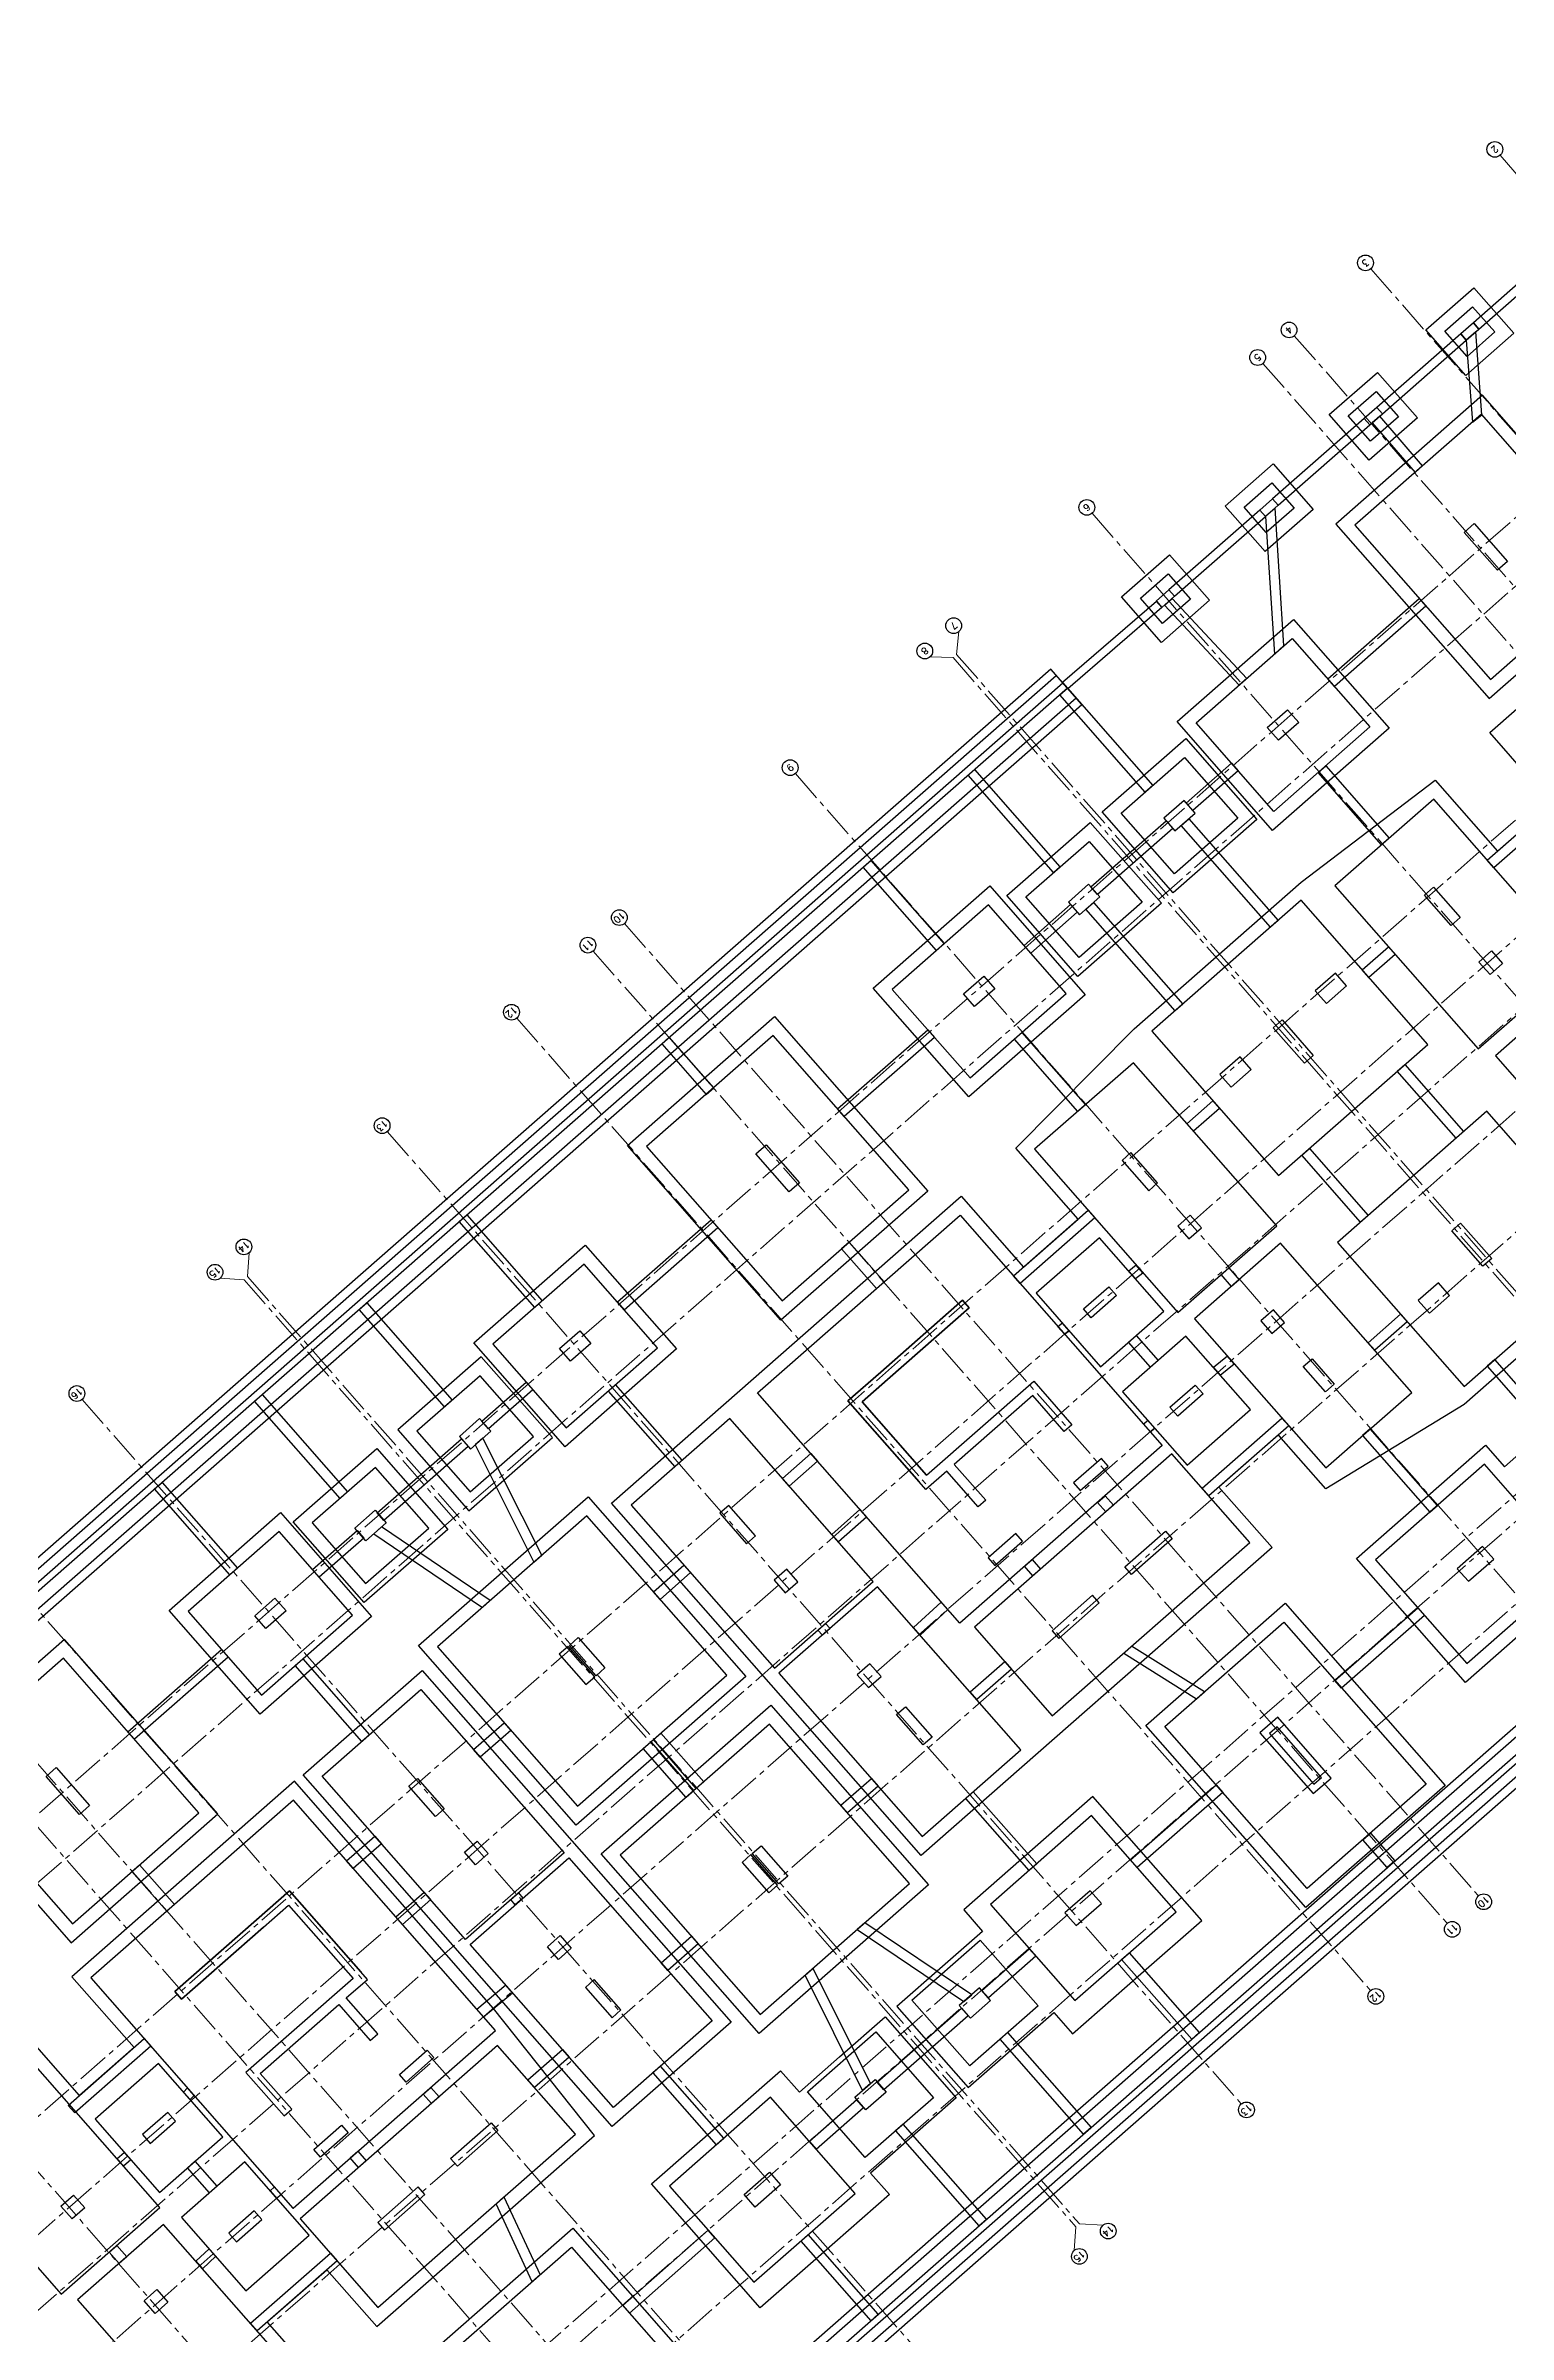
# Model space of a CAD drawing. Header units: metres. Extents: x 375832 to 375947, y 3316002 to 3316108.
# Drawn here: x 375870.2 to 375913.6, y 3316039.1 to 3316107.1 of the extents above; entities that cross this region are included whole.
import ezdxf
from ezdxf.enums import TextEntityAlignment as Align

# ---------------------------------------------------------------- set-up
doc = ezdxf.new("R2010")
doc.units = ezdxf.units.M
doc.linetypes.add('CENTER2', pattern=[28.575, 19.05, -3.175, 3.175, -3.175])
for name, color, linetype in [('Column', 4, 'Continuous'), ('PCFooting', 7, 'Continuous'), ('RCFooting', 5, 'Continuous'), ('S-GRID-CIRC', 3, 'Continuous'), ('S-GRID-CIRC-TEXT', 3, 'Continuous'), ('Semelle', 21, 'Continuous'), ('ShearWall', 15, 'Continuous'), ('Wall', 1, 'Continuous')]:
    doc.layers.add(name, color=color, linetype=linetype)
doc.layers.add('S-COLS-GRID', color=1, linetype='CENTER2', lineweight=0)
doc.styles.add('S-ROMANS', font='romans.shx', dxfattribs={"width": 0.75})

# ---------------------------------------------------------------- blocks, each defined once
blk = doc.blocks.new('S-GRID-CIRC')
at = {"layer": 'S-GRID-CIRC'}
blk.add_circle((0, 0), 0.35, dxfattribs=at)
at = {"layer": 'S-GRID-CIRC-TEXT', "color": 3, "style": 'S-ROMANS', "flags": 8}
blk.add_attdef('GRID-CIRC', text='', height=0.3, dxfattribs=at).set_placement((0, 0), align=Align.MIDDLE)

msp = doc.modelspace()

# ---------------------------------------------------------------- linework, layer by layer
at = {"layer": 'Column'}
for points in [[(375912.199, 3316098.543), (375912.364, 3316098.356), (375912.739, 3316098.685), (375912.575, 3316098.873)], [(375909.333, 3316096.028), (375909.498, 3316095.84), (375909.874, 3316096.17), (375909.709, 3316096.358)], [(375906.238, 3316093.311), (375906.403, 3316093.123), (375906.779, 3316093.453), (375906.614, 3316093.641)], [(375912.3, 3316092.65), (375912.6, 3316092.913), (375913.59, 3316091.786), (375913.289, 3316091.522)], [(375903.16, 3316090.609), (375903.325, 3316090.421), (375903.701, 3316090.751), (375903.536, 3316090.939)], [(375906.456, 3316086.855), (375907.057, 3316087.382), (375907.387, 3316087.006), (375906.786, 3316086.479)], [(375903.983, 3316084.684), (375903.382, 3316084.156), (375903.712, 3316083.78), (375904.313, 3316084.308)], [(375901.15, 3316082.197), (375900.549, 3316081.669), (375900.879, 3316081.293), (375901.48, 3316081.821)], [(375897.437, 3316078.938), (375898.038, 3316079.465), (375898.368, 3316079.09), (375897.767, 3316078.562)], [(375908.483, 3316079.558), (375907.881, 3316079.031), (375908.211, 3316078.655), (375908.812, 3316079.183)], [(375905.649, 3316077.071), (375905.048, 3316076.544), (375905.378, 3316076.168), (375905.979, 3316076.696)], [(375891.272, 3316074.191), (375891.573, 3316074.455), (375892.562, 3316073.328), (375892.262, 3316073.064)], [(375911.54, 3316070.36), (375910.939, 3316069.833), (375911.269, 3316069.457), (375911.87, 3316069.985)], [(375885.439, 3316068.406), (375886.041, 3316068.933), (375886.371, 3316068.558), (375885.769, 3316068.03)], [(375883.068, 3316066.324), (375882.467, 3316065.797), (375882.797, 3316065.421), (375883.398, 3316065.949)], [(375879.363, 3316063.072), (375879.965, 3316063.6), (375880.294, 3316063.224), (375879.693, 3316062.696)], [(375912.097, 3316061.866), (375912.427, 3316061.491), (375913.179, 3316062.15), (375912.849, 3316062.526)], [(375876.391, 3316060.463), (375876.992, 3316060.991), (375877.322, 3316060.615), (375876.721, 3316060.087)], [(375870.199, 3316055.693), (375870.5, 3316055.957), (375871.49, 3316054.829), (375871.189, 3316054.566)], [(375900.449, 3316051.641), (375900.778, 3316051.265), (375901.53, 3316051.925), (375901.2, 3316052.301)], [(375897.912, 3316049.415), (375897.311, 3316048.887), (375897.64, 3316048.511), (375898.242, 3316049.039)], [(375894.207, 3316046.163), (375894.808, 3316046.69), (375895.138, 3316046.315), (375894.537, 3316045.787)], [(375891.671, 3316043.936), (375892.001, 3316043.56), (375891.249, 3316042.9), (375890.919, 3316043.276)]]:
    msp.add_lwpolyline(points, close=True, dxfattribs=at)
at = {"layer": 'Column', "linetype": 'Continuous'}
for points in [[(375911.123, 3316081.876), (375911.386, 3316082.107), (375912.178, 3316081.205), (375911.915, 3316080.975)], [(375912.738, 3316079.887), (375913.114, 3316080.217), (375913.443, 3316079.842), (375913.068, 3316079.512)], [(375906.634, 3316077.936), (375906.897, 3316078.167), (375907.82, 3316077.114), (375907.557, 3316076.883)], [(375902.406, 3316074.225), (375902.143, 3316073.994), (375902.935, 3316073.092), (375903.198, 3316073.323)], [(375904.17, 3316072.367), (375903.795, 3316072.037), (375904.125, 3316071.661), (375904.5, 3316071.991)], [(375911.931, 3316071.901), (375912.194, 3316072.132), (375913.118, 3316071.08), (375912.855, 3316070.849)], [(375901.229, 3316069.319), (375900.999, 3316069.582), (375901.75, 3316070.242), (375901.981, 3316069.979)], [(375906.592, 3316068.851), (375906.968, 3316069.18), (375906.638, 3316069.556), (375906.262, 3316069.226)], [(375908.443, 3316067.348), (375908.18, 3316067.117), (375907.52, 3316067.869), (375907.783, 3316068.1)], [(375903.796, 3316066.396), (375903.565, 3316066.659), (375904.316, 3316067.319), (375904.547, 3316067.056)], [(375900.903, 3316064.189), (375901.73, 3316064.915), (375901.532, 3316065.14), (375900.705, 3316064.415)], [(375890.465, 3316063.742), (375890.202, 3316063.511), (375890.993, 3316062.609), (375891.256, 3316062.84)], [(375898.164, 3316062.184), (375898.361, 3316061.958), (375899.188, 3316062.684), (375898.99, 3316062.909)], [(375892.191, 3316061.851), (375891.815, 3316061.521), (375892.145, 3316061.146), (375892.521, 3316061.475)], [(375885.696, 3316059.556), (375885.433, 3316059.325), (375886.225, 3316058.424), (375886.488, 3316058.654)], [(375885.734, 3316059.589), (375885.997, 3316059.82), (375886.789, 3316058.918), (375886.526, 3316058.687)], [(375894.613, 3316058.335), (375894.988, 3316058.665), (375894.658, 3316059.04), (375894.283, 3316058.711)], [(375896.501, 3316056.866), (375896.238, 3316056.635), (375895.446, 3316057.537), (375895.709, 3316057.767)], [(375880.965, 3316055.403), (375881.229, 3316055.634), (375882.02, 3316054.732), (375881.757, 3316054.502)], [(375882.617, 3316053.447), (375882.993, 3316053.776), (375883.322, 3316053.401), (375882.947, 3316053.071)], [(375891.126, 3316053.371), (375890.863, 3316053.14), (375891.654, 3316052.238), (375891.917, 3316052.469)], [(375891.163, 3316053.404), (375891.426, 3316053.635), (375892.218, 3316052.733), (375891.955, 3316052.502)], [(375885.79, 3316050.59), (375885.414, 3316050.26), (375885.084, 3316050.636), (375885.46, 3316050.966)], [(375887.002, 3316048.527), (375887.265, 3316048.758), (375886.473, 3316049.66), (375886.21, 3316049.429)], [(375881.513, 3316047.568), (375881.711, 3316047.342), (375880.884, 3316046.616), (375880.686, 3316046.842)], [(375874.04, 3316045.452), (375873.809, 3316045.715), (375873.058, 3316045.056), (375873.289, 3316044.792)], [(375879.169, 3316045.111), (375878.343, 3316044.385), (375878.145, 3316044.611), (375878.972, 3316045.337)], [(375870.637, 3316042.931), (375871.013, 3316043.261), (375871.343, 3316042.885), (375870.967, 3316042.555)], [(375876.606, 3316042.529), (375876.376, 3316042.792), (375875.624, 3316042.132), (375875.855, 3316041.869)], [(375873.81, 3316040.074), (375873.435, 3316039.744), (375873.105, 3316040.12), (375873.48, 3316040.45)]]:
    msp.add_lwpolyline(points, close=True, dxfattribs=at)
at = {"layer": 'PCFooting'}
for points in [[(375913.777, 3316098.565), (375912.349, 3316097.311), (375911.161, 3316098.664), (375912.589, 3316099.918)], [(375910.911, 3316096.049), (375909.484, 3316094.796), (375908.296, 3316096.149), (375909.724, 3316097.402)], [(375913.041, 3316087.712), (375917.4, 3316091.538), (375912.848, 3316096.724), (375908.49, 3316092.897)], [(375907.816, 3316093.332), (375906.388, 3316092.079), (375905.201, 3316093.431), (375906.628, 3316094.685)], [(375904.738, 3316090.631), (375903.31, 3316089.377), (375902.123, 3316090.73), (375903.551, 3316091.983)], [(375910.069, 3316086.832), (375906.612, 3316083.797), (375903.775, 3316087.029), (375907.232, 3316090.064)], [(375906.143, 3316084.118), (375903.663, 3316081.941), (375901.552, 3316084.346), (375904.032, 3316086.523)], [(375903.31, 3316081.631), (375900.83, 3316079.454), (375898.719, 3316081.859), (375901.199, 3316084.036)], [(375901.05, 3316078.915), (375897.593, 3316075.88), (375894.756, 3316079.112), (375898.213, 3316082.147)], [(375896.373, 3316073.08), (375892.014, 3316069.253), (375887.462, 3316074.439), (375891.821, 3316078.265)], [(375888.911, 3316068.392), (375885.604, 3316065.49), (375882.899, 3316068.571), (375886.206, 3316071.474)], [(375883.117, 3316068.163), (375880.637, 3316065.986), (375882.748, 3316063.582), (375885.228, 3316065.759)], [(375914.141, 3316060.068), (375912.338, 3316058.485), (375909.105, 3316062.167), (375912.938, 3316065.532), (375913.498, 3316064.894), (375914.69, 3316065.939), (375916.042, 3316067.127), (375918.153, 3316064.722), (375915.609, 3316062.489), (375916.171, 3316061.849)], [(375882.124, 3316063.034), (375879.644, 3316060.857), (375877.533, 3316063.262), (375880.013, 3316065.439)], [(375879.862, 3316060.45), (375876.556, 3316057.547), (375873.851, 3316060.628), (375877.158, 3316063.531)], [(375890.97, 3316058.664), (375885.935, 3316054.244), (375881.251, 3316059.58), (375886.287, 3316064)], [(375911.735, 3316055.428), (375907.601, 3316051.8), (375902.851, 3316057.211), (375906.985, 3316060.839)], [(375870.941, 3316050.755), (375875.3, 3316054.582), (375870.748, 3316059.767), (375866.389, 3316055.941)], [(375890.534, 3316048.394), (375887.002, 3316045.294), (375877.832, 3316055.74), (375881.364, 3316058.84)], [(375896.4, 3316052.479), (375891.365, 3316048.059), (375886.681, 3316053.395), (375891.716, 3316057.815)], [(375902.704, 3316049.829), (375904.508, 3316051.412), (375901.276, 3316055.095), (375897.443, 3316051.73), (375898.003, 3316051.092), (375896.812, 3316050.046), (375895.459, 3316048.859), (375897.57, 3316046.454), (375900.114, 3316048.687), (375900.675, 3316048.048)], [(375893.205, 3316041.49), (375891.402, 3316039.907), (375888.169, 3316043.59), (375892.002, 3316046.954), (375892.562, 3316046.316), (375893.753, 3316047.361), (375895.106, 3316048.549), (375897.217, 3316046.144), (375894.673, 3316043.911), (375895.234, 3316043.272)], [(375890.587, 3316036.864), (375886.453, 3316033.236), (375881.703, 3316038.647), (375885.837, 3316042.275)]]:
    msp.add_lwpolyline(points, close=True, dxfattribs=at)
for points in [[(375917.26, 3316071.098), (375912.299, 3316066.744), (375908.195, 3316064.236), (375906.872, 3316065.743), (375906.786, 3316065.842), (375905.019, 3316064.291), (375906.596, 3316062.494), (375896.175, 3316053.346), (375886.987, 3316063.813), (375897.371, 3316072.928), (375899.217, 3316070.826), (375900.837, 3316072.249), (375898.986, 3316074.358), (375902.5, 3316077.9), (375907.46, 3316082.254), (375911.435, 3316085.286), (375913.287, 3316083.177), (375914.908, 3316084.6), (375913.062, 3316086.702), (375923.491, 3316095.855)], [(375859.846, 3316006.415), (375855.036, 3316002.193), (375853.486, 3316003.959), (375856.529, 3316006.631), (375856.397, 3316006.781), (375945.248, 3316084.775), (375942.18, 3316088.27), (375943.232, 3316089.194), (375947.223, 3316084.647), (375859.087, 3316007.279), (375859.846, 3316006.415)], [(375900.024, 3316088.588), (375835.464, 3316031.917), (375835.332, 3316032.067), (375831.649, 3316028.835), (375832.804, 3316027.519), (375836.486, 3316030.752), (375836.387, 3316030.865), (375900.947, 3316087.536), (375900.024, 3316088.588)], [(375870.161, 3316029.755), (375875.197, 3316034.175), (375874.624, 3316034.827), (375878.144, 3316037.917), (375876.764, 3316039.489), (375878.535, 3316041.043), (375880.014, 3316039.359), (375886.477, 3316045.032), (375883.485, 3316048.797), (375877.575, 3316055.551), (375870.962, 3316049.745), (375872.807, 3316047.643), (375871.186, 3316046.22), (375869.359, 3316048.302)]]:
    msp.add_lwpolyline(points, dxfattribs=at)
at = {"layer": 'RCFooting'}
for points in [[(375913.212, 3316098.602), (375912.386, 3316097.876), (375911.726, 3316098.627), (375912.553, 3316099.353)], [(375910.347, 3316096.086), (375909.52, 3316095.361), (375908.861, 3316096.112), (375909.687, 3316096.838)], [(375907.251, 3316093.369), (375906.425, 3316092.643), (375905.765, 3316093.395), (375906.592, 3316094.12)], [(375904.174, 3316090.667), (375903.347, 3316089.942), (375902.687, 3316090.693), (375903.514, 3316091.419)], [(375909.504, 3316086.869), (375906.648, 3316084.362), (375904.339, 3316086.992), (375907.195, 3316089.499)], [(375905.579, 3316084.155), (375903.7, 3316082.506), (375902.117, 3316084.309), (375903.995, 3316085.959)], [(375902.745, 3316081.668), (375900.867, 3316080.019), (375899.283, 3316081.822), (375901.162, 3316083.471)], [(375907.461, 3316081.722), (375903.027, 3316077.83), (375906.787, 3316073.546), (375911.221, 3316077.439)], [(375898.176, 3316081.582), (375895.32, 3316079.075), (375897.629, 3316076.445), (375900.485, 3316078.952)], [(375912.972, 3316075.452), (375908.538, 3316071.56), (375912.299, 3316067.276), (375916.733, 3316071.168)], [(375901.473, 3316071.695), (375899.594, 3316070.046), (375901.507, 3316067.866), (375903.386, 3316069.516)], [(375886.169, 3316070.909), (375883.464, 3316068.534), (375885.641, 3316066.054), (375888.346, 3316068.429)], [(375904.039, 3316068.772), (375902.16, 3316067.122), (375904.073, 3316064.943), (375905.952, 3316066.592)], [(375883.081, 3316067.599), (375881.202, 3316065.95), (375882.785, 3316064.146), (375884.664, 3316065.795)], [(375879.977, 3316064.874), (375878.098, 3316063.225), (375879.681, 3316061.421), (375881.56, 3316063.071)], [(375903.624, 3316065.274), (375897.762, 3316060.128), (375900.071, 3316057.498), (375905.933, 3316062.644)], [(375877.121, 3316062.966), (375874.415, 3316060.591), (375876.592, 3316058.111), (375879.298, 3316060.486)], [(375870.711, 3316059.203), (375866.954, 3316055.904), (375870.978, 3316051.32), (375874.735, 3316054.618)], [(375899.648, 3316048.877), (375897.619, 3316047.096), (375895.904, 3316049.05), (375897.933, 3316050.831)], [(375883.603, 3316047.699), (375877.741, 3316042.554), (375880.05, 3316039.923), (375885.912, 3316045.069)], [(375896.545, 3316046.152), (375894.515, 3316044.371), (375892.8, 3316046.325), (375894.829, 3316048.106)], [(375873.532, 3316047.168), (375871.653, 3316045.519), (375873.566, 3316043.339), (375875.445, 3316044.989)], [(375876.098, 3316044.245), (375874.219, 3316042.595), (375876.132, 3316040.416), (375878.011, 3316042.065)]]:
    msp.add_lwpolyline(points, close=True, dxfattribs=at)
at = {"layer": 'RCFooting', "ltscale": 20}
for points in [[(375912.812, 3316096.159), (375909.054, 3316092.861), (375913.078, 3316088.276), (375916.836, 3316091.575)], [(375911.396, 3316084.724), (375908.465, 3316082.152), (375912.721, 3316077.304), (375915.651, 3316079.877)], [(375915.788, 3316079.344), (375913.232, 3316077.101), (375917.125, 3316072.667), (375919.68, 3316074.91)], [(375891.784, 3316077.701), (375888.026, 3316074.402), (375892.051, 3316069.818), (375895.808, 3316073.116)], [(375902.479, 3316076.897), (375899.548, 3316074.324), (375903.803, 3316069.476), (375906.734, 3316072.049)], [(375903.338, 3316065.525), (375897.326, 3316060.247), (375891.322, 3316067.086), (375897.335, 3316072.364), (375901.034, 3316068.15)], [(375906.852, 3316071.534), (375904.297, 3316069.291), (375908.189, 3316064.857), (375910.745, 3316067.1)], [(375890.501, 3316066.328), (375887.57, 3316063.756), (375891.825, 3316058.908), (375894.756, 3316061.481)], [(375912.901, 3316064.967), (375909.67, 3316062.131), (375912.375, 3316059.049), (375915.606, 3316061.886)], [(375886.25, 3316063.435), (375881.816, 3316059.543), (375885.972, 3316054.808), (375890.406, 3316058.701)], [(375894.887, 3316061.331), (375891.956, 3316058.758), (375896.211, 3316053.91), (375899.142, 3316056.483)], [(375911.17, 3316055.465), (375907.638, 3316052.364), (375903.416, 3316057.174), (375906.948, 3316060.275)], [(375878.396, 3316055.703), (375881.327, 3316058.276), (375885.582, 3316053.428), (375882.651, 3316050.855)], [(375891.679, 3316057.25), (375887.245, 3316053.358), (375891.401, 3316048.623), (375895.835, 3316052.516)], [(375901.239, 3316054.53), (375898.233, 3316051.892), (375900.74, 3316049.036), (375903.746, 3316051.675)], [(375882.784, 3316050.706), (375885.715, 3316053.279), (375889.97, 3316048.431), (375887.039, 3316045.858)], [(375869.322, 3316047.738), (375866.392, 3316045.165), (375870.647, 3316040.317), (375873.578, 3316042.89)], [(375891.71, 3316046.165), (375888.703, 3316043.526), (375891.21, 3316040.671), (375894.216, 3316043.309)], [(375873.687, 3316042.388), (375871.132, 3316040.145), (375875.024, 3316035.711), (375877.579, 3316037.954)], [(375890.022, 3316036.901), (375886.49, 3316033.8), (375882.268, 3316038.61), (375885.8, 3316041.71)]]:
    msp.add_lwpolyline(points, close=True, dxfattribs=at)
for points in [[(375853.65, 3316003.771), (375856.882, 3316006.608), (375856.75, 3316006.758), (375945.6, 3316084.752), (375942.368, 3316088.435), (375943.044, 3316089.029), (375946.87, 3316084.67), (375858.734, 3316007.302), (375859.493, 3316006.438), (375854.871, 3316002.381), (375853.65, 3316003.771)], [(375831.814, 3316028.647), (375835.497, 3316031.879), (375835.628, 3316031.729), (375900.189, 3316088.4), (375900.783, 3316087.724), (375836.222, 3316031.053), (375836.321, 3316030.94), (375832.639, 3316027.707), (375831.814, 3316028.647)]]:
    msp.add_lwpolyline(points, dxfattribs=at)
msp.add_lwpolyline([(375877.533, 3316042.873), (375883.542, 3316048.147), (375877.539, 3316054.986), (375871.526, 3316049.709), (375877.526, 3316042.874, 0.414214)], format="xyb", close=True, dxfattribs=at)
at = {"layer": 'S-COLS-GRID', "lineweight": 0, "ltscale": 0.05}
for p, q in [((375834.566, 3316023.508), (375929.796, 3316107.104)), ((375835.575, 3316022.358), (375930.806, 3316105.954)), ((375913.366, 3316103.85), (375938.721, 3316074.966)), ((375839.019, 3316018.436), (375934.249, 3316102.031)), ((375840.761, 3316016.452), (375935.991, 3316100.047)), ((375909.525, 3316100.479), (375934.88, 3316071.595)), ((375841.876, 3316015.181), (375937.106, 3316098.777)), ((375907.256, 3316098.487), (375932.611, 3316069.603)), ((375906.324, 3316097.669), (375931.679, 3316068.785)), ((375843.307, 3316013.551), (375938.537, 3316097.146)), ((375845.095, 3316011.514), (375940.325, 3316095.109)), ((375901.251, 3316093.216), (375926.606, 3316064.332)), ((375849.33, 3316007.447), (375943.809, 3316090.383)), ((375849.35, 3316006.667), (375944.58, 3316090.262)), ((375945.801, 3316088.872), (375850.57, 3316005.276)), ((375897.124, 3316088.928), (375921.82, 3316060.795)), ((375897.229, 3316089.02), (375921.925, 3316060.888)), ((375892.443, 3316085.484), (375917.798, 3316056.6)), ((375887.37, 3316081.031), (375912.725, 3316052.147)), ((375886.438, 3316080.213), (375911.793, 3316051.329)), ((375884.169, 3316078.221), (375909.524, 3316049.337)), ((375880.328, 3316074.85), (375905.684, 3316045.965)), ((375876.074, 3316070.45), (375900.769, 3316042.317)), ((375876.179, 3316070.542), (375900.875, 3316042.409)), ((375871.265, 3316066.894), (375896.62, 3316038.009)), ((375867.425, 3316063.522), (375892.78, 3316034.638)), ((375865.155, 3316061.53), (375890.51, 3316032.646)), ((375864.223, 3316060.712), (375889.578, 3316031.828)), ((375859.151, 3316056.259), (375884.506, 3316027.375))]:
    msp.add_line(p, q, dxfattribs=at)
at = {"layer": 'S-GRID-CIRC', "lineweight": 0, "ltscale": 0.05}
for p, q in [((375897.229, 3316089.02), (375897.297, 3316089.702)), ((375897.124, 3316088.928), (375896.44, 3316088.949)), ((375876.179, 3316070.542), (375876.224, 3316071.249)), ((375876.074, 3316070.45), (375875.367, 3316070.497)), ((375900.769, 3316042.317), (375900.722, 3316041.613)), ((375900.875, 3316042.409), (375901.579, 3316042.365))]:
    msp.add_line(p, q, dxfattribs=at)
at = {"layer": 'Semelle'}
for points in [[(375912.739, 3316098.685), (375915.229, 3316100.871), (375915.064, 3316101.059), (375912.575, 3316098.873)], [(375909.874, 3316096.17), (375912.364, 3316098.356), (375912.199, 3316098.543), (375909.709, 3316096.358)], [(375912.646, 3316098.603), (375912.364, 3316098.356), (375912.545, 3316095.925), (375912.829, 3316096.139)], [(375906.779, 3316093.453), (375909.498, 3316095.84), (375909.333, 3316096.028), (375906.614, 3316093.641)], [(375909.798, 3316096.103), (375909.573, 3316095.905), (375910.842, 3316094.431), (375911.068, 3316094.628)], [(375903.701, 3316090.751), (375906.403, 3316093.123), (375906.238, 3316093.311), (375903.536, 3316090.939)], [(375906.687, 3316093.373), (375906.403, 3316093.123), (375906.665, 3316089.034), (375906.95, 3316089.284)], [(375903.325, 3316090.421), (375900.535, 3316088.006), (375900.372, 3316088.195), (375903.161, 3316090.61)], [(375903.629, 3316090.688), (375905.844, 3316088.313), (375905.616, 3316088.113), (375903.403, 3316090.49)], [(375911.165, 3316090.456), (375908.449, 3316088.071), (375908.251, 3316088.297), (375910.967, 3316090.681)], [(375903.056, 3316085.134), (375902.831, 3316084.936), (375900.293, 3316087.827), (375900.519, 3316088.024)], [(375905.593, 3316085.564), (375904.247, 3316084.383), (375904.049, 3316084.609), (375905.395, 3316085.79)], [(375900.298, 3316082.713), (375900.11, 3316082.548), (375897.573, 3316085.438), (375897.76, 3316085.603)], [(375910.076, 3316083.565), (375909.85, 3316083.367), (375907.963, 3316085.516), (375908.189, 3316085.714)], [(375915.406, 3316084.638), (375913.184, 3316082.688), (375912.986, 3316082.913), (375915.208, 3316084.864)], [(375903.646, 3316083.856), (375901.414, 3316081.896), (375901.216, 3316082.122), (375903.448, 3316084.081)], [(375903.9, 3316083.945), (375904.125, 3316084.143), (375906.777, 3316081.122), (375906.552, 3316080.924)], [(375896.861, 3316080.428), (375896.636, 3316080.23), (375894.461, 3316082.707), (375894.686, 3316082.905)], [(375900.813, 3316081.368), (375899.43, 3316080.154), (375899.232, 3316080.38), (375900.615, 3316081.594)], [(375901.067, 3316081.458), (375901.292, 3316081.656), (375903.944, 3316078.635), (375903.719, 3316078.437)], [(375910.253, 3316080.115), (375909.473, 3316079.43), (375909.275, 3316079.656), (375910.055, 3316080.34)], [(375889.792, 3316075.952), (375890.018, 3316076.15), (375888.701, 3316077.651), (375888.475, 3316077.453)], [(375896.574, 3316077.647), (375893.895, 3316075.296), (375893.697, 3316075.521), (375896.376, 3316077.873)], [(375901.057, 3316075.648), (375900.831, 3316075.45), (375898.945, 3316077.599), (375899.17, 3316077.797)], [(375912.285, 3316074.848), (375912.059, 3316074.65), (375910.312, 3316076.64), (375910.538, 3316076.838)], [(375905.039, 3316075.538), (375904.267, 3316074.86), (375904.069, 3316075.085), (375904.841, 3316075.763)], [(375909.451, 3316072.361), (375909.226, 3316072.163), (375907.479, 3316074.153), (375907.704, 3316074.351)], [(375884.929, 3316069.821), (375884.704, 3316069.623), (375882.463, 3316072.175), (375882.689, 3316072.373)], [(375887.357, 3316069.556), (375890.137, 3316071.997), (375889.939, 3316072.223), (375887.159, 3316069.782)], [(375901.336, 3316072.287), (375899.114, 3316070.337), (375898.916, 3316070.562), (375901.138, 3316072.513)], [(375894.854, 3316070.186), (375895.08, 3316070.384), (375894.042, 3316071.566), (375893.817, 3316071.368)], [(375902.567, 3316070.885), (375902.341, 3316070.706), (375902.539, 3316070.481), (375902.765, 3316070.659)], [(375905.619, 3316070.451), (375905.393, 3316070.253), (375905.086, 3316070.603), (375905.312, 3316070.801)], [(375882.254, 3316066.873), (375882.029, 3316066.675), (375879.491, 3316069.566), (375879.716, 3316069.764)], [(375900.373, 3316069.159), (375900.24, 3316069.054), (375900.438, 3316068.828), (375900.571, 3316068.933)], [(375903.212, 3316068.046), (375902.987, 3316067.848), (375902.334, 3316068.592), (375902.559, 3316068.79)], [(375910.61, 3316069.199), (375909.645, 3316068.352), (375909.447, 3316068.578), (375910.412, 3316069.425)], [(375905.272, 3316068.18), (375904.855, 3316067.842), (375905.053, 3316067.616), (375905.47, 3316067.955)], [(375884.651, 3316067.181), (375883.332, 3316066.024), (375883.134, 3316066.249), (375884.453, 3316067.407)], [(375915.58, 3316064.925), (375915.806, 3316065.123), (375913.212, 3316068.077), (375912.986, 3316067.88)], [(375879.15, 3316064.149), (375878.925, 3316063.951), (375876.387, 3316066.842), (375876.612, 3316067.04)], [(375888.86, 3316064.888), (375889.085, 3316065.086), (375887.106, 3316067.341), (375886.881, 3316067.143)], [(375902.914, 3316066.264), (375902.783, 3316066.157), (375902.981, 3316065.932), (375903.112, 3316066.038)], [(375907.09, 3316066.109), (375904.718, 3316064.027), (375904.52, 3316064.253), (375906.892, 3316066.335)], [(375882.731, 3316065.496), (375880.229, 3316063.299), (375880.031, 3316063.525), (375882.533, 3316065.721)], [(375883.165, 3316065.744), (375882.932, 3316065.54), (375884.682, 3316062.059), (375884.915, 3316062.264)], [(375911.281, 3316063.545), (375911.507, 3316063.743), (375909.511, 3316066.017), (375909.285, 3316065.819)], [(375893.102, 3316065.059), (375892.262, 3316064.322), (375892.064, 3316064.547), (375892.904, 3316065.284)], [(375875.881, 3316061.878), (375875.655, 3316061.68), (375873.415, 3316064.233), (375873.64, 3316064.43)], [(375901.888, 3316063.75), (375901.662, 3316063.552), (375901.414, 3316063.836), (375901.639, 3316064.034)], [(375894.56, 3316063.398), (375893.72, 3316062.661), (375893.522, 3316062.886), (375894.362, 3316063.624)], [(375879.627, 3316062.771), (375878.308, 3316061.614), (375878.11, 3316061.839), (375879.429, 3316062.997)], [(375880.159, 3316063.105), (375879.926, 3316062.901), (375883.15, 3316060.714), (375883.383, 3316060.919)], [(375889.331, 3316061.749), (375888.427, 3316060.955), (375888.229, 3316061.181), (375889.133, 3316061.974)], [(375899.724, 3316061.85), (375899.498, 3316061.652), (375899.249, 3316061.936), (375899.475, 3316062.134)], [(375896.774, 3316060.876), (375896.972, 3316060.65), (375896.152, 3316059.89), (375895.954, 3316060.115)], [(375911.121, 3316060.478), (375908.663, 3316058.321), (375908.465, 3316058.546), (375910.923, 3316060.703)], [(375893.472, 3316060.088), (375893.247, 3316059.891), (375893.115, 3316060.041), (375893.341, 3316060.239)], [(375875.603, 3316059.239), (375872.822, 3316056.798), (375872.624, 3316057.023), (375875.405, 3316059.464)], [(375902.427, 3316059.566), (375902.191, 3316059.359), (375904.353, 3316057.996), (375904.588, 3316058.203)], [(375879.797, 3316056.932), (375879.571, 3316056.734), (375877.592, 3316058.989), (375877.817, 3316059.187)], [(375898.856, 3316058.882), (375897.829, 3316057.98), (375897.631, 3316058.205), (375898.658, 3316059.107)], [(375883.993, 3316057.063), (375883.089, 3316056.269), (375882.891, 3316056.495), (375883.795, 3316057.288)], [(375889.425, 3316055.271), (375889.199, 3316055.073), (375887.926, 3316056.524), (375888.151, 3316056.722)], [(375889.725, 3316055.535), (375889.5, 3316055.337), (375888.227, 3316056.788), (375888.452, 3316056.985)], [(375894.898, 3316055.407), (375893.994, 3316054.613), (375893.796, 3316054.839), (375894.7, 3316055.632)], [(375899.608, 3316053.099), (375899.383, 3316052.901), (375897.502, 3316055.043), (375897.727, 3316055.241)], [(375905.131, 3316055.22), (375902.591, 3316052.99), (375902.393, 3316053.216), (375904.933, 3316055.445)], [(375880.158, 3316053.696), (375879.318, 3316052.959), (375879.12, 3316053.185), (375879.96, 3316053.922)], [(375910.245, 3316053.184), (375910.019, 3316052.986), (375909.291, 3316053.816), (375909.517, 3316054.013)], [(375874.007, 3316051.886), (375873.781, 3316051.688), (375872.744, 3316052.87), (375872.969, 3316053.068)], [(375881.616, 3316052.035), (375880.776, 3316051.298), (375880.578, 3316051.524), (375881.418, 3316052.261)], [(375884.353, 3316052.083), (375884.127, 3316051.885), (375883.995, 3316052.035), (375884.221, 3316052.233)], [(375894.507, 3316051.35), (375894.274, 3316051.145), (375897.445, 3316049.005), (375897.678, 3316049.21)], [(375889.56, 3316050.721), (375888.656, 3316049.928), (375888.458, 3316050.153), (375889.362, 3316050.946)], [(375899.585, 3316050.351), (375898.176, 3316049.114), (375897.978, 3316049.34), (375899.387, 3316050.577)], [(375904.435, 3316048.085), (375904.21, 3316047.887), (375902.13, 3316050.256), (375902.355, 3316050.454)], [(375892.73, 3316049.789), (375892.963, 3316049.994), (375894.673, 3316046.572), (375894.44, 3316046.368)], [(375883.85, 3316049.49), (375882.99, 3316048.776), (375883.188, 3316048.551), (375884.048, 3316049.265)], [(375897.574, 3316048.587), (375895.072, 3316046.39), (375894.874, 3316046.615), (375897.376, 3316048.812)], [(375873.306, 3316047.682), (375871.046, 3316045.698), (375870.848, 3316045.924), (375873.108, 3316047.907)], [(375901.222, 3316045.264), (375900.997, 3316045.067), (375898.521, 3316047.887), (375898.746, 3316048.085)], [(375885.725, 3316047.355), (375884.698, 3316046.453), (375884.5, 3316046.678), (375885.527, 3316047.58)], [(375890.094, 3316044.747), (375890.319, 3316044.945), (375888.439, 3316047.087), (375888.213, 3316046.889)], [(375874.395, 3316046.441), (375874.275, 3316046.321), (375874.474, 3316046.095), (375874.592, 3316046.216)], [(375881.867, 3316046.175), (375881.642, 3316045.978), (375881.393, 3316046.261), (375881.618, 3316046.459)], [(375893.062, 3316044.625), (375894.471, 3316045.862), (375894.273, 3316046.088), (375892.864, 3316044.851)], [(375897.893, 3316042.342), (375898.119, 3316042.54), (375895.643, 3316045.361), (375895.417, 3316045.163)], [(375872.708, 3316044.304), (375872.498, 3316044.12), (375872.304, 3316044.341), (375872.514, 3316044.526)], [(375879.703, 3316044.275), (375879.477, 3316044.078), (375879.229, 3316044.361), (375879.454, 3316044.559)], [(375875.271, 3316043.519), (375875.046, 3316043.321), (375874.393, 3316044.065), (375874.618, 3316044.263)], [(375877.172, 3316043.278), (375876.975, 3316043.502), (375876.852, 3316043.386), (375877.05, 3316043.16)], [(375883.557, 3316043.001), (375883.792, 3316043.208), (375884.863, 3316040.888), (375884.628, 3316040.682)], [(375872.591, 3316041.426), (375872.366, 3316041.228), (375872.069, 3316041.566), (375872.294, 3316041.764)], [(375875.036, 3316041.665), (375874.646, 3316041.296), (375874.844, 3316041.07), (375875.234, 3316041.44)], [(375887.515, 3316039.756), (375890.055, 3316041.986), (375889.858, 3316042.212), (375887.317, 3316039.982)], [(375894.68, 3316039.522), (375894.906, 3316039.72), (375892.826, 3316042.089), (375892.601, 3316041.891)], [(375878.836, 3316041.307), (375876.464, 3316039.225), (375876.266, 3316039.45), (375878.638, 3316041.532)]]:
    msp.add_lwpolyline(points, close=True, dxfattribs=at)
at = {"layer": 'ShearWall'}
for points in [[(375900.655, 3316066.14), (375900.429, 3316065.942), (375899.492, 3316067.009), (375897.163, 3316064.964), (375898.099, 3316063.897), (375897.874, 3316063.699), (375896.937, 3316064.766), (375896.313, 3316064.219), (375896.115, 3316064.444), (375894.004, 3316066.849), (375894.981, 3316067.707), (375897.409, 3316069.838), (375897.607, 3316069.612), (375895.179, 3316067.481), (375894.428, 3316066.822), (375896.341, 3316064.642), (375899.52, 3316067.433)], [(375903.432, 3316062.976), (375903.63, 3316062.751), (375902.427, 3316061.695), (375902.23, 3316061.921)], [(375901.465, 3316060.851), (375901.268, 3316061.076), (375900.065, 3316060.021), (375900.263, 3316059.795)], [(375906.764, 3316057.452), (375906.238, 3316056.99), (375907.822, 3316055.187), (375908.348, 3316055.648)], [(375906.746, 3316057.17), (375906.521, 3316056.972), (375907.84, 3316055.469), (375908.065, 3316055.667)], [(375877.267, 3316045.61), (375877.493, 3316045.808), (375876.556, 3316046.875), (375878.886, 3316048.92), (375879.822, 3316047.853), (375880.048, 3316048.051), (375879.111, 3316049.118), (375879.735, 3316049.666), (375879.537, 3316049.891), (375877.426, 3316052.296), (375876.449, 3316051.439), (375874.021, 3316049.308), (375874.219, 3316049.082), (375876.647, 3316051.213), (375877.398, 3316051.873), (375879.311, 3316049.693), (375876.132, 3316046.903)], [(375882.407, 3316044.121), (375882.209, 3316044.346), (375883.411, 3316045.402), (375883.609, 3316045.176)], [(375880.044, 3316042.446), (375880.242, 3316042.221), (375881.445, 3316043.276), (375881.247, 3316043.502)]]:
    msp.add_lwpolyline(points, close=True, dxfattribs=at)
for points in [[(375895.179, 3316067.481), (375897.607, 3316069.612), (375897.409, 3316069.838), (375894.981, 3316067.707)], [(375894.981, 3316067.707), (375894.004, 3316066.849), (375896.115, 3316064.444), (375896.115, 3316064.444)], [(375896.341, 3316064.642), (375894.428, 3316066.822), (375895.179, 3316067.481)], [(375896.313, 3316064.219), (375896.115, 3316064.444), (375896.115, 3316064.444)], [(375876.449, 3316051.439), (375877.426, 3316052.296), (375879.537, 3316049.891), (375879.563, 3316049.862)], [(375876.647, 3316051.213), (375874.219, 3316049.082), (375874.021, 3316049.308), (375876.449, 3316051.439)], [(375879.735, 3316049.666), (375879.537, 3316049.891), (375879.537, 3316049.891)]]:
    msp.add_lwpolyline(points, dxfattribs=at)
at = {"layer": 'Wall'}
msp.add_lwpolyline([(375836.014, 3316031.669), (375900.387, 3316088.175), (375900.519, 3316088.024), (375836.146, 3316031.518), (375836.014, 3316031.668)], dxfattribs=at)
msp.add_lwpolyline([(375946.447, 3316084.697), (375857.785, 3316006.868), (375857.653, 3316007.018), (375946.315, 3316084.848)], close=True, dxfattribs=at)

# ---------------------------------------------------------------- block references
at = {"layer": 'S-GRID-CIRC', "ltscale": 20}
ref = msp.add_blockref('S-GRID-CIRC', (375913.212, 3316104.026), dxfattribs=dict(at, xscale=0.667, yscale=0.667, zscale=0.667, rotation=221.2773399798499))
ref.add_attrib('GRID-CIRC', '2', dxfattribs={"layer": 'S-GRID-CIRC-TEXT', "color": 3, "height": 0.2, "rotation": 221.27734, "style": 'S-ROMANS'}).set_placement((375913.212, 3316104.026), align=Align.MIDDLE)
ref = msp.add_blockref('S-GRID-CIRC', (375909.371, 3316100.655), dxfattribs=dict(at, xscale=0.667, yscale=0.667, zscale=0.667, rotation=221.2773399798499))
ref.add_attrib('GRID-CIRC', '3', dxfattribs={"layer": 'S-GRID-CIRC-TEXT', "color": 3, "height": 0.2, "rotation": 221.27734, "style": 'S-ROMANS'}).set_placement((375909.371, 3316100.655), align=Align.MIDDLE)
ref = msp.add_blockref('S-GRID-CIRC', (375907.102, 3316098.662), dxfattribs=dict(at, xscale=0.667, yscale=0.667, zscale=0.667, rotation=221.2773399798499))
ref.add_attrib('GRID-CIRC', '4', dxfattribs={"layer": 'S-GRID-CIRC-TEXT', "color": 3, "height": 0.2, "rotation": 221.27734, "style": 'S-ROMANS'}).set_placement((375907.102, 3316098.662), align=Align.MIDDLE)
ref = msp.add_blockref('S-GRID-CIRC', (375906.17, 3316097.844), dxfattribs=dict(at, xscale=0.667, yscale=0.667, zscale=0.667, rotation=221.2773399798499))
ref.add_attrib('GRID-CIRC', '5', dxfattribs={"layer": 'S-GRID-CIRC-TEXT', "color": 3, "height": 0.2, "rotation": 221.27734, "style": 'S-ROMANS'}).set_placement((375906.17, 3316097.844), align=Align.MIDDLE)
ref = msp.add_blockref('S-GRID-CIRC', (375901.097, 3316093.391), dxfattribs=dict(at, xscale=0.667, yscale=0.667, zscale=0.667, rotation=221.2773399798499))
ref.add_attrib('GRID-CIRC', '6', dxfattribs={"layer": 'S-GRID-CIRC-TEXT', "color": 3, "height": 0.2, "rotation": 221.27734, "style": 'S-ROMANS'}).set_placement((375901.097, 3316093.391), align=Align.MIDDLE)
ref = msp.add_blockref('S-GRID-CIRC', (375897.143, 3316089.877), dxfattribs=dict(at, xscale=0.667, yscale=0.667, zscale=0.667, rotation=221.2773399798499))
ref.add_attrib('GRID-CIRC', '7', dxfattribs={"layer": 'S-GRID-CIRC-TEXT', "color": 3, "height": 0.2, "rotation": 221.27734, "style": 'S-ROMANS'}).set_placement((375897.143, 3316089.877), align=Align.MIDDLE)
ref = msp.add_blockref('S-GRID-CIRC', (375896.286, 3316089.125), dxfattribs=dict(at, xscale=0.667, yscale=0.667, zscale=0.667, rotation=221.2773399798499))
ref.add_attrib('GRID-CIRC', '8', dxfattribs={"layer": 'S-GRID-CIRC-TEXT', "color": 3, "height": 0.2, "rotation": 221.27734, "style": 'S-ROMANS'}).set_placement((375896.286, 3316089.125), align=Align.MIDDLE)
ref = msp.add_blockref('S-GRID-CIRC', (375892.289, 3316085.659), dxfattribs=dict(at, xscale=0.667, yscale=0.667, zscale=0.667, rotation=221.2773399798499))
ref.add_attrib('GRID-CIRC', '9', dxfattribs={"layer": 'S-GRID-CIRC-TEXT', "color": 3, "height": 0.2, "rotation": 221.27734, "style": 'S-ROMANS'}).set_placement((375892.289, 3316085.659), align=Align.MIDDLE)
ref = msp.add_blockref('S-GRID-CIRC', (375887.216, 3316081.206), dxfattribs=dict(at, xscale=0.667, yscale=0.667, zscale=0.667, rotation=221.2773399798499))
ref.add_attrib('GRID-CIRC', '10', dxfattribs={"layer": 'S-GRID-CIRC-TEXT', "color": 3, "height": 0.2001, "rotation": 221.27734, "style": 'S-ROMANS'}).set_placement((375887.216, 3316081.206), align=Align.MIDDLE)
ref = msp.add_blockref('S-GRID-CIRC', (375886.284, 3316080.388), dxfattribs=dict(at, xscale=0.667, yscale=0.667, zscale=0.667, rotation=221.2773399798499))
ref.add_attrib('GRID-CIRC', '11', dxfattribs={"layer": 'S-GRID-CIRC-TEXT', "color": 3, "height": 0.2001, "rotation": 221.27734, "style": 'S-ROMANS'}).set_placement((375886.284, 3316080.388), align=Align.MIDDLE)
ref = msp.add_blockref('S-GRID-CIRC', (375884.015, 3316078.396), dxfattribs=dict(at, xscale=0.667, yscale=0.667, zscale=0.667, rotation=221.2773399798499))
ref.add_attrib('GRID-CIRC', '12', dxfattribs={"layer": 'S-GRID-CIRC-TEXT', "color": 3, "height": 0.2001, "rotation": 221.27734, "style": 'S-ROMANS'}).set_placement((375884.015, 3316078.396), align=Align.MIDDLE)
ref = msp.add_blockref('S-GRID-CIRC', (375880.174, 3316075.025), dxfattribs=dict(at, xscale=0.667, yscale=0.667, zscale=0.667, rotation=221.2773399798499))
ref.add_attrib('GRID-CIRC', '13', dxfattribs={"layer": 'S-GRID-CIRC-TEXT', "color": 3, "height": 0.2001, "rotation": 221.27734, "style": 'S-ROMANS'}).set_placement((375880.174, 3316075.025), align=Align.MIDDLE)
ref = msp.add_blockref('S-GRID-CIRC', (375876.07, 3316071.425), dxfattribs=dict(at, xscale=0.667, yscale=0.667, zscale=0.667, rotation=221.2773399798499))
ref.add_attrib('GRID-CIRC', '14', dxfattribs={"layer": 'S-GRID-CIRC-TEXT', "color": 3, "height": 0.2001, "rotation": 221.27734, "style": 'S-ROMANS'}).set_placement((375876.07, 3316071.425), align=Align.MIDDLE)
ref = msp.add_blockref('S-GRID-CIRC', (375875.213, 3316070.672), dxfattribs=dict(at, xscale=0.667, yscale=0.667, zscale=0.667, rotation=221.2773399798499))
ref.add_attrib('GRID-CIRC', '15', dxfattribs={"layer": 'S-GRID-CIRC-TEXT', "color": 3, "height": 0.2001, "rotation": 221.27734, "style": 'S-ROMANS'}).set_placement((375875.213, 3316070.672), align=Align.MIDDLE)
ref = msp.add_blockref('S-GRID-CIRC', (375871.111, 3316067.069), dxfattribs=dict(at, xscale=0.667, yscale=0.667, zscale=0.667, rotation=221.2773399798499))
ref.add_attrib('GRID-CIRC', '16', dxfattribs={"layer": 'S-GRID-CIRC-TEXT', "color": 3, "height": 0.2001, "rotation": 221.27734, "style": 'S-ROMANS'}).set_placement((375871.111, 3316067.069), align=Align.MIDDLE)
ref = msp.add_blockref('S-GRID-CIRC', (375912.879, 3316051.971), dxfattribs=dict(at, xscale=0.667, yscale=0.667, zscale=0.667, rotation=221.2773399798499))
ref.add_attrib('GRID-CIRC', '10', dxfattribs={"layer": 'S-GRID-CIRC-TEXT', "color": 3, "height": 0.2001, "rotation": 221.27734, "style": 'S-ROMANS'}).set_placement((375912.879, 3316051.971), align=Align.MIDDLE)
ref = msp.add_blockref('S-GRID-CIRC', (375911.947, 3316051.153), dxfattribs=dict(at, xscale=0.667, yscale=0.667, zscale=0.667, rotation=221.2773399798499))
ref.add_attrib('GRID-CIRC', '11', dxfattribs={"layer": 'S-GRID-CIRC-TEXT', "color": 3, "height": 0.2001, "rotation": 221.27734, "style": 'S-ROMANS'}).set_placement((375911.947, 3316051.153), align=Align.MIDDLE)
ref = msp.add_blockref('S-GRID-CIRC', (375909.678, 3316049.161), dxfattribs=dict(at, xscale=0.667, yscale=0.667, zscale=0.667, rotation=221.2773399798499))
ref.add_attrib('GRID-CIRC', '12', dxfattribs={"layer": 'S-GRID-CIRC-TEXT', "color": 3, "height": 0.2001, "rotation": 221.27734, "style": 'S-ROMANS'}).set_placement((375909.678, 3316049.161), align=Align.MIDDLE)
ref = msp.add_blockref('S-GRID-CIRC', (375905.838, 3316045.79), dxfattribs=dict(at, xscale=0.667, yscale=0.667, zscale=0.667, rotation=221.2773399798499))
ref.add_attrib('GRID-CIRC', '13', dxfattribs={"layer": 'S-GRID-CIRC-TEXT', "color": 3, "height": 0.2001, "rotation": 221.27734, "style": 'S-ROMANS'}).set_placement((375905.838, 3316045.79), align=Align.MIDDLE)
ref = msp.add_blockref('S-GRID-CIRC', (375901.733, 3316042.19), dxfattribs=dict(at, xscale=0.667, yscale=0.667, zscale=0.667, rotation=221.2773399798499))
ref.add_attrib('GRID-CIRC', '14', dxfattribs={"layer": 'S-GRID-CIRC-TEXT', "color": 3, "height": 0.2001, "rotation": 221.27734, "style": 'S-ROMANS'}).set_placement((375901.733, 3316042.19), align=Align.MIDDLE)
ref = msp.add_blockref('S-GRID-CIRC', (375900.876, 3316041.437), dxfattribs=dict(at, xscale=0.667, yscale=0.667, zscale=0.667, rotation=221.2773399798499))
ref.add_attrib('GRID-CIRC', '15', dxfattribs={"layer": 'S-GRID-CIRC-TEXT', "color": 3, "height": 0.2001, "rotation": 221.27734, "style": 'S-ROMANS'}).set_placement((375900.876, 3316041.437), align=Align.MIDDLE)

doc.saveas('drawing.dxf')
